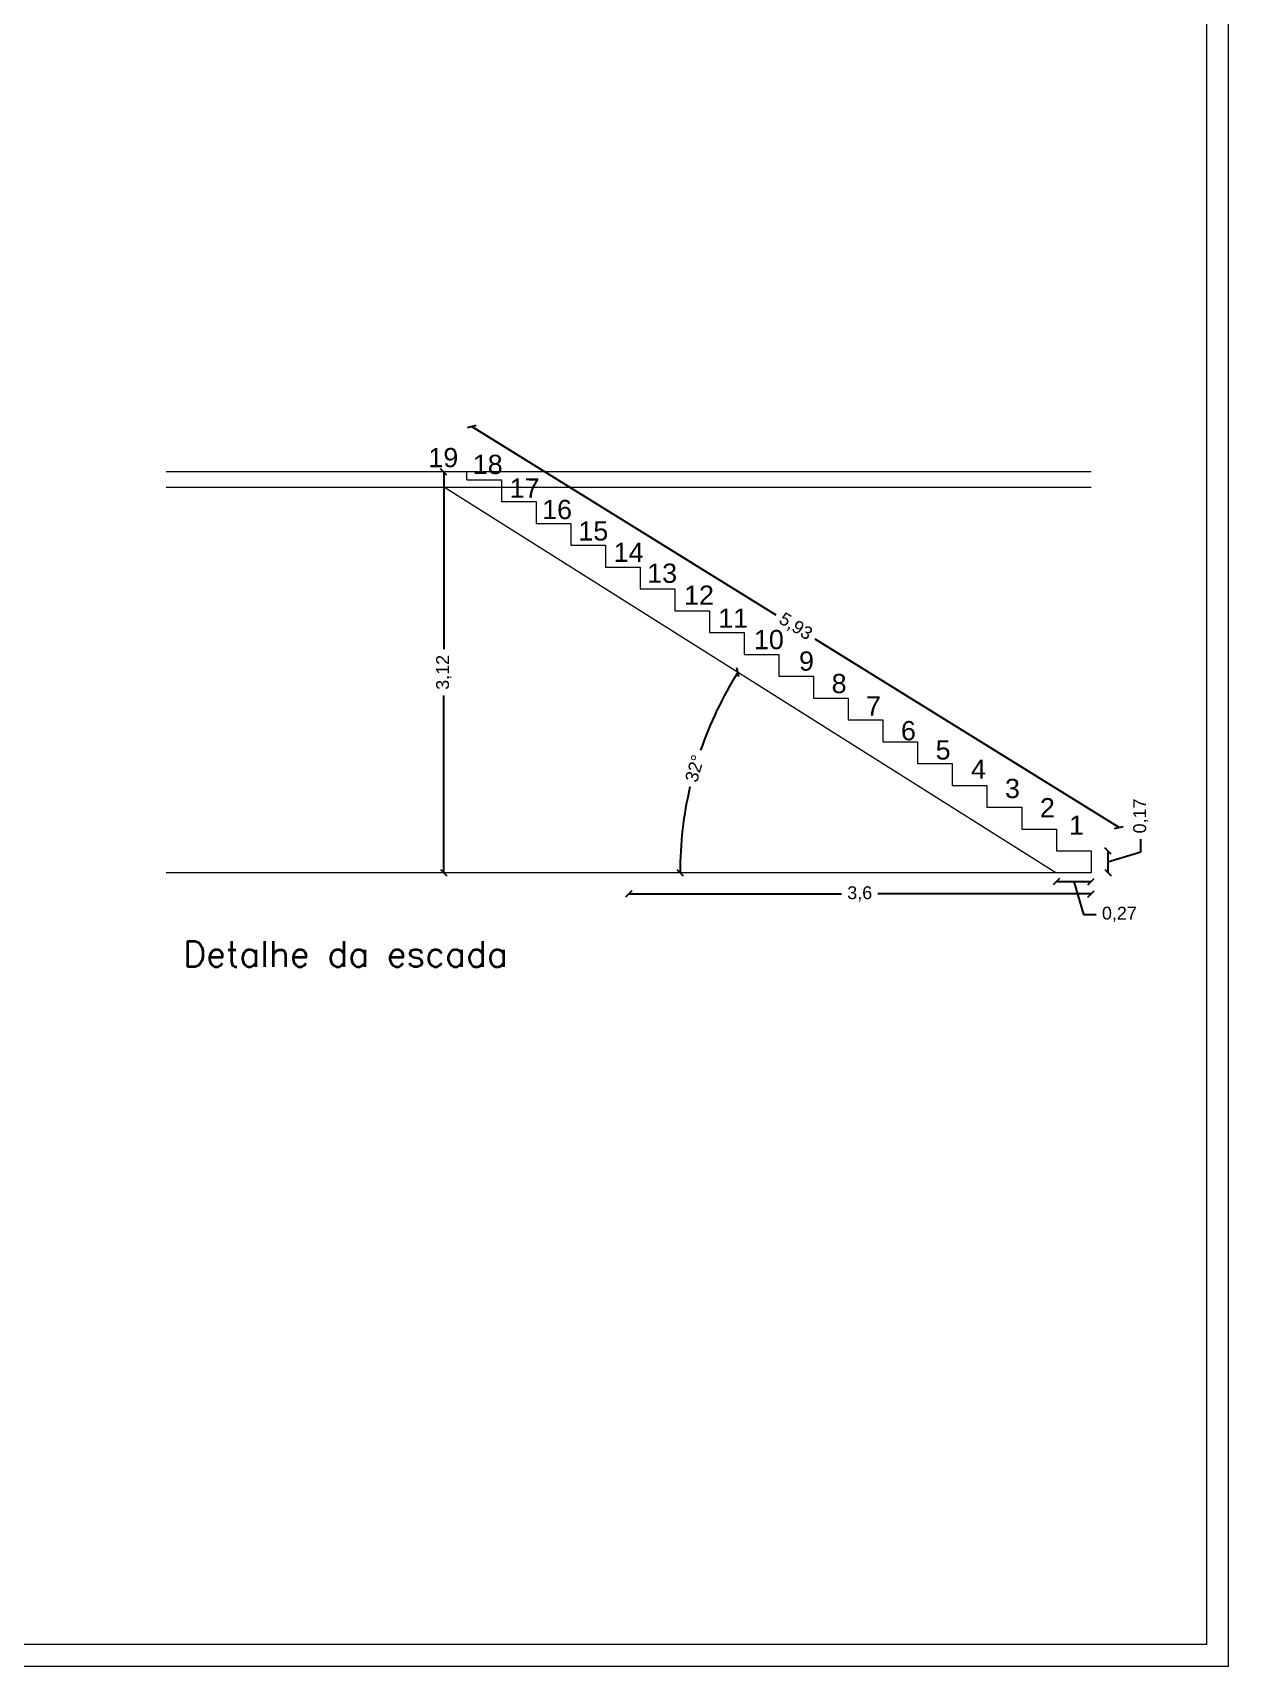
# Model space of a CAD drawing. Header units: metres. Extents: x 1628 to 1845, y 824 to 931.
# Drawn here: x 1654.78 to 1664.09, y 860.7 to 873.42 of the extents above; entities that cross this region are included whole.
import ezdxf

# ---------------------------------------------------------------- set-up
doc = ezdxf.new("R2010")
doc.units = ezdxf.units.M
doc.header["$LTSCALE"] = 0.15
doc.layers.get('0').update_dxf_attribs({"lineweight": 0, "plot": 0})
doc.layers.get('Defpoints').update_dxf_attribs({"lineweight": 0})
for name, color, linetype, lineweight in [('Alvenaria ext', 5, 'Continuous', 5), ('Cotas', 1, 'Continuous', 0), ('Texto', 7, 'Continuous', 0)]:
    doc.layers.add(name, color=color, linetype=linetype, lineweight=lineweight)
doc.styles.add('Lunardi', font='arial.ttf', dxfattribs={"height": 0.15})
doc.styles.add('lunardi 02', font='romans.shx', dxfattribs={"height": 0.2})
doc.styles.get("Standard").update_dxf_attribs({"font": 'arial.ttf'})
doc.dimstyles.new('Lunardi', dxfattribs={"dimtxt": 0.1, "dimasz": 0.05, "dimexe": 0, "dimexo": 0.05, "dimgap": 0.05, "dimtad": 0, "dimzin": 9, "dimtxsty": 'Standard', "dimblk": 'OBLIQUE', "dimcen": 0, "dimse1": 1, "dimse2": 1, "dimclrd": 1, "dimclre": 1, "dimclrt": 1, "dimadec": 0, "dimazin": 0, "dimtfac": 1, "dimtmove": 1, "dimatfit": 2, "dimldrblk": 'OBLIQUE', "dimfxl": 1, "dimarcsym": 0})

# ---------------------------------------------------------------- blocks, each defined once
blk = doc.blocks.new('_Oblique')
at = {"color": 0, "linetype": 'ByBlock', "lineweight": -2}
blk.add_line((-0.5, -0.5), (0.5, 0.5), dxfattribs=at)
blk = doc.blocks.new('*D67')
at = {"layer": 'Cotas', "color": 1, "lineweight": -2, "ltscale": 10}
for start, end in [(147.7743, 160.986), (166.7883, 180)]:
    blk.add_arc((1662.746, 866.879), 2.925, start, end, dxfattribs=at)
at = {"layer": 'Defpoints', "color": 0, "ltscale": 10}
for p in [(1657.986, 869.879), (1660.024, 867.951), (1655.82, 866.879), (1662.746, 866.879), (1663.021, 866.879)]:
    blk.add_point(p, dxfattribs=at)
at = {"layer": 'Cotas', "color": 1, "lineweight": -2, "ltscale": 10, "xscale": 0.05, "yscale": 0.05, "zscale": 0.05}
for p, rotation in [((1660.271, 868.439), 57.7742801599514), ((1659.82, 866.879), 270.000000000007)]:
    blk.add_blockref('_Oblique', p, dxfattribs=dict(at, rotation=rotation))
at = {"layer": 'Cotas', "color": 1, "ltscale": 10, "insert": (1659.935, 867.691), "char_height": 0.1, "attachment_point": 5, "rotation": 73.8871}
blk.add_mtext('32°', dxfattribs=at)
blk = doc.blocks.new('*D68')
at = {"layer": 'Cotas', "color": 1, "lineweight": -2, "ltscale": 10}
for p, q in [((1663.409, 867.041), (1663.409, 867.141)), ((1663.153, 867.049), (1663.153, 866.879)), ((1663.153, 866.964), (1663.409, 867.041))]:
    blk.add_line(p, q, dxfattribs=at)
at = {"layer": 'Defpoints', "color": 0, "ltscale": 10}
for p in [(1663.021, 867.049), (1663.021, 866.879), (1663.153, 866.879)]:
    blk.add_point(p, dxfattribs=at)
at = {"layer": 'Cotas', "color": 1, "lineweight": -2, "ltscale": 10, "xscale": 0.05, "yscale": 0.05, "zscale": 0.05}
for p, rotation in [((1663.153, 867.049), 90), ((1663.153, 866.879), 270)]:
    blk.add_blockref('_Oblique', p, dxfattribs=dict(at, rotation=rotation))
at = {"layer": 'Cotas', "color": 1, "ltscale": 10, "insert": (1663.409, 867.321), "char_height": 0.1, "attachment_point": 5, "rotation": 90}
blk.add_mtext('0,17', dxfattribs=at)
blk = doc.blocks.new('*D69')
at = {"layer": 'Cotas', "color": 1, "lineweight": -2, "ltscale": 10}
for p, q in [((1662.751, 866.81), (1663.021, 866.81)), ((1662.886, 866.81), (1662.962, 866.555)), ((1662.962, 866.555), (1663.062, 866.555))]:
    blk.add_line(p, q, dxfattribs=at)
at = {"layer": 'Defpoints', "color": 0, "ltscale": 10}
for p in [(1662.751, 867.049), (1663.021, 867.049), (1663.021, 866.81)]:
    blk.add_point(p, dxfattribs=at)
at = {"layer": 'Cotas', "color": 1, "lineweight": -2, "ltscale": 10, "xscale": 0.05, "yscale": 0.05, "zscale": 0.05, "rotation": 180}
blk.add_blockref('_Oblique', (1662.751, 866.81), dxfattribs=at)
at = {"layer": 'Cotas', "color": 1, "lineweight": -2, "ltscale": 10, "xscale": 0.05, "yscale": 0.05, "zscale": 0.05}
blk.add_blockref('_Oblique', (1663.021, 866.81), dxfattribs=at)
at = {"layer": 'Cotas', "color": 1, "ltscale": 10, "insert": (1663.242, 866.555), "char_height": 0.1, "attachment_point": 5}
blk.add_mtext('0,27', dxfattribs=at)
blk = doc.blocks.new('*D70')
at = {"layer": 'Cotas', "color": 1, "lineweight": -2, "ltscale": 10}
for p, q in [((1659.42, 866.714), (1661.079, 866.714)), ((1663.021, 866.714), (1661.361, 866.714))]:
    blk.add_line(p, q, dxfattribs=at)
at = {"layer": 'Defpoints', "color": 0, "ltscale": 10}
for p in [(1659.42, 866.879), (1663.021, 866.879), (1659.42, 866.714)]:
    blk.add_point(p, dxfattribs=at)
at = {"layer": 'Cotas', "color": 1, "lineweight": -2, "ltscale": 10, "xscale": 0.05, "yscale": 0.05, "zscale": 0.05}
for p, rotation in [((1659.42, 866.714), 180.0000000000072), ((1663.021, 866.714), 7.194245199571015e-12)]:
    blk.add_blockref('_Oblique', p, dxfattribs=dict(at, rotation=rotation))
at = {"layer": 'Cotas', "color": 1, "ltscale": 10, "insert": (1661.22, 866.714), "char_height": 0.1, "attachment_point": 5}
blk.add_mtext('3,6', dxfattribs=at)
blk = doc.blocks.new('*D71')
at = {"layer": 'Cotas', "color": 1, "lineweight": -2, "ltscale": 10}
for p, q in [((1657.981, 869.999), (1657.981, 868.619)), ((1657.981, 866.879), (1657.981, 868.26))]:
    blk.add_line(p, q, dxfattribs=at)
at = {"layer": 'Defpoints', "color": 0, "ltscale": 10}
for p in [(1658.161, 869.999), (1657.981, 866.879), (1658.161, 866.879)]:
    blk.add_point(p, dxfattribs=at)
at = {"layer": 'Cotas', "color": 1, "lineweight": -2, "ltscale": 10, "xscale": 0.05, "yscale": 0.05, "zscale": 0.05}
for p, rotation in [((1657.981, 869.999), 90), ((1657.981, 866.879), 270)]:
    blk.add_blockref('_Oblique', p, dxfattribs=dict(at, rotation=rotation))
at = {"layer": 'Cotas', "color": 1, "ltscale": 10, "insert": (1657.981, 868.439), "char_height": 0.1, "attachment_point": 5, "rotation": 90}
blk.add_mtext('3,12', dxfattribs=at)
blk = doc.blocks.new('*D72')
at = {"layer": 'Cotas', "color": 1, "lineweight": -2, "ltscale": 10}
for p, q in [((1658.2, 870.352), (1660.567, 868.887)), ((1663.239, 867.232), (1660.872, 868.698))]:
    blk.add_line(p, q, dxfattribs=at)
at = {"layer": 'Defpoints', "color": 0, "ltscale": 10}
for p in [(1658.2, 870.352), (1657.981, 869.999), (1663.021, 866.879)]:
    blk.add_point(p, dxfattribs=at)
at = {"layer": 'Cotas', "color": 1, "lineweight": -2, "ltscale": 10, "xscale": 0.05, "yscale": 0.05, "zscale": 0.05}
for p, rotation in [((1658.2, 870.352), 148.2382591556374), ((1663.239, 867.232), 328.2382591556374)]:
    blk.add_blockref('_Oblique', p, dxfattribs=dict(at, rotation=rotation))
at = {"layer": 'Cotas', "color": 1, "ltscale": 10, "insert": (1660.719, 868.792), "char_height": 0.1, "attachment_point": 5, "rotation": 328.2383}
blk.add_mtext('5,93', dxfattribs=at)

msp = doc.modelspace()

# ---------------------------------------------------------------- linework, layer by layer
at = {"layer": 'Alvenaria ext'}
for p, q in [((1656.961, 869.999), (1655.82, 869.999)), ((1663.021, 869.999), (1656.961, 869.999)), ((1656.961, 869.879), (1655.82, 869.879)), ((1663.021, 869.879), (1656.961, 869.879)), ((1663.021, 866.879), (1655.82, 866.879))]:
    msp.add_line(p, q, dxfattribs=at)
at = {"layer": 'Alvenaria ext', "ltscale": 10}
for p, q in [((1658.161, 869.939), (1658.161, 869.999)), ((1662.746, 866.879), (1657.986, 869.879)), ((1658.161, 869.939), (1658.431, 869.939)), ((1658.431, 869.939), (1658.431, 869.769)), ((1658.431, 869.769), (1658.701, 869.769)), ((1658.701, 869.769), (1658.701, 869.599)), ((1658.701, 869.599), (1658.971, 869.599)), ((1658.971, 869.599), (1658.971, 869.429)), ((1658.971, 869.429), (1659.241, 869.429)), ((1659.241, 869.429), (1659.241, 869.259)), ((1659.241, 869.259), (1659.511, 869.259)), ((1659.511, 869.259), (1659.511, 869.089)), ((1659.511, 869.089), (1659.781, 869.089)), ((1659.781, 869.089), (1659.781, 868.919)), ((1659.781, 868.919), (1660.051, 868.919)), ((1660.051, 868.919), (1660.051, 868.749)), ((1660.051, 868.749), (1660.321, 868.749)), ((1660.321, 868.749), (1660.321, 868.579)), ((1660.321, 868.579), (1660.591, 868.579)), ((1660.591, 868.579), (1660.591, 868.409)), ((1660.591, 868.409), (1660.861, 868.409)), ((1660.861, 868.409), (1660.861, 868.239)), ((1660.861, 868.239), (1661.131, 868.239)), ((1661.131, 868.239), (1661.131, 868.069)), ((1661.131, 868.069), (1661.401, 868.069)), ((1661.401, 868.069), (1661.401, 867.899)), ((1661.401, 867.899), (1661.671, 867.899)), ((1661.671, 867.899), (1661.671, 867.729)), ((1661.671, 867.729), (1661.941, 867.729)), ((1661.941, 867.729), (1661.941, 867.559)), ((1661.941, 867.559), (1662.211, 867.559)), ((1662.211, 867.559), (1662.211, 867.389)), ((1662.211, 867.389), (1662.481, 867.389)), ((1662.481, 867.389), (1662.481, 867.219)), ((1662.481, 867.219), (1662.751, 867.219)), ((1662.751, 867.219), (1662.751, 867.049)), ((1662.751, 867.049), (1663.021, 867.049))]:
    msp.add_line(p, q, dxfattribs=at)
at = {"layer": 'Texto', "ltscale": 10}
for p, q in [((1663.021, 867.049), (1663.021, 866.879)), ((1663.021, 866.879), (1662.751, 866.879))]:
    msp.add_line(p, q, dxfattribs=at)
for points in [[(1628.14, 886.122), (1664.09, 886.122), (1664.09, 860.7), (1628.14, 860.7)], [(1628.312, 885.951), (1663.919, 885.951), (1663.919, 860.871), (1628.312, 860.871)]]:
    msp.add_lwpolyline(points, close=True, dxfattribs=at)

# ---------------------------------------------------------------- texts
at = {"layer": 'Texto'}
for s, height, style, p in [('19', 0.15, 'Lunardi', (1657.861, 870.036)), ('18', 0.15, 'Lunardi', (1658.207, 869.983)), ('17', 0.15, 'Lunardi', (1658.494, 869.799)), ('16', 0.15, 'Lunardi', (1658.747, 869.632)), ('15', 0.15, 'Lunardi', (1659.029, 869.465)), ('14', 0.15, 'Lunardi', (1659.304, 869.299)), ('13', 0.15, 'Lunardi', (1659.565, 869.136)), ('12', 0.15, 'Lunardi', (1659.852, 868.965)), ('11', 0.15, 'Lunardi', (1660.118, 868.786)), ('10', 0.15, 'Lunardi', (1660.396, 868.619)), ('9', 0.15, 'Lunardi', (1660.747, 868.452)), ('8', 0.15, 'Lunardi', (1661.001, 868.277)), ('7', 0.15, 'Lunardi', (1661.269, 868.102)), ('6', 0.15, 'Lunardi', (1661.541, 867.91)), ('5', 0.15, 'Lunardi', (1661.811, 867.76)), ('4', 0.15, 'Lunardi', (1662.087, 867.61)), ('3', 0.15, 'Lunardi', (1662.351, 867.46)), ('2', 0.15, 'Lunardi', (1662.623, 867.31)), ('1', 0.15, 'Lunardi', (1662.85, 867.174)), ('Detalhe da escada', 0.2, 'lunardi 02', (1655.951, 866.146))]:
    msp.add_text(s, height=height, rotation=359.9957, dxfattribs=dict(at, style=style)).set_placement(p)

# ---------------------------------------------------------------- dimensions: what is measured, and where the dimension line sits
at = {"layer": 'Cotas', "ltscale": 10}
for p1, p2, distance, picture, middle in [((1663.021, 866.879), (1657.981, 869.999), -0.415, '*D72', (1660.719, 868.792)), ((1658.161, 869.999), (1658.161, 866.879), -0.18, '*D71', (1657.981, 868.439)), ((1663.021, 867.049), (1663.021, 866.879), 0.133, '*D68', (1663.409, 867.191)), ((1662.751, 867.049), (1663.021, 867.049), -0.239, '*D69', (1663.112, 866.555)), ((1663.021, 866.879), (1659.42, 866.879), 0.166, '*D70', (1661.22, 866.714))]:
    dim = msp.add_aligned_dim(p1=p1, p2=p2, distance=distance, dimstyle='Lunardi', dxfattribs=at)
    dim.commit()
    dim.dimension.update_dxf_attribs({"geometry": picture, "text_midpoint": middle})
dim = msp.add_angular_dim_2l(base=(1660.024, 867.951), line1=((1663.021, 866.879), (1655.82, 866.879)), line2=((1662.746, 866.879), (1657.986, 869.879)), dimstyle='Lunardi', dxfattribs=at)
dim.commit()
dim.dimension.update_dxf_attribs({"geometry": '*D67', "text_midpoint": (1659.935, 867.691)})

doc.saveas('drawing.dxf')
